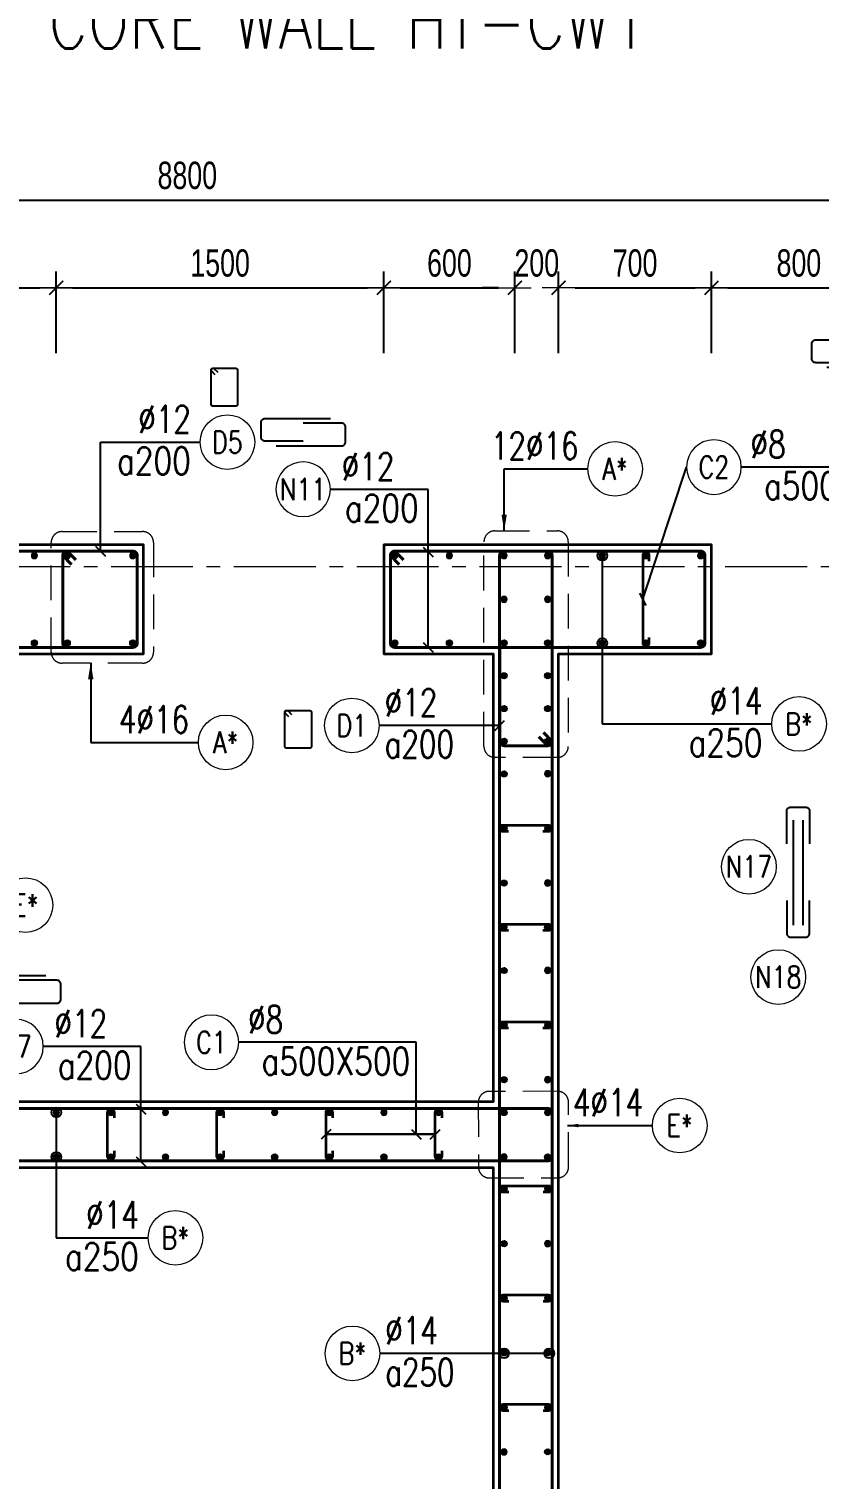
# Model space of a CAD drawing. Header units: millimetres. Extents: x 944027 to 981803, y -83026 to 82675.
# Drawn here: x 953547 to 957164, y -75863 to -69227 of the extents above; entities that cross this region are included whole.
import ezdxf
from ezdxf.enums import TextEntityAlignment as Align

# ---------------------------------------------------------------- set-up
doc = ezdxf.new("R2010")
doc.units = ezdxf.units.MM
doc.header["$MEASUREMENT"] = 0
for name, pattern in [('HIDDEN', [9.525, 6.35, -3.175]), ('HIDDEN2', [4.7625, 3.175, -1.5875]), ('HT_Grid$0$CENTER2', [1.125, 0.75, -0.125, 0.125, -0.125])]:
    doc.linetypes.add(name, pattern=pattern)
doc.layers.get('0').update_dxf_attribs({"lineweight": 20})
doc.layers.get('Defpoints').update_dxf_attribs({"color": 151, "lineweight": 9})
for name, color, linetype in [('Hidden', 9, 'HIDDEN'), ('Leader', 6, 'Continuous'), ('Ligature', 1, 'Continuous')]:
    doc.layers.add(name, color=color, linetype=linetype)
for name, color, linetype, lineweight in [('HT_Grid$0$NDC_S_AXIS', 5, 'HT_Grid$0$CENTER2', 13), ('KC-LEADER', 153, 'Continuous', 18), ('KC-THEP', 6, 'Continuous', 40), ('NDC_S_ANNO', 7, 'Continuous', 20), ('NDC_S_DIM', 1, 'Continuous', 15), ('NDC_S_ENG TITLE', 3, 'Continuous', 20), ('NDC_S_HIDDEN', 8, 'HIDDEN2', 13), ('NDC_S_LEADER', 1, 'Continuous', 15), ('NDC_S_REBAR', 4, 'Continuous', 35), ('NDC_S_STIRRUP', 4, 'Continuous', 40), ('NDC_S_TEXT SYMBOL', 7, 'Continuous', 20), ('NDC_S_VN TEXT', 7, 'Continuous', 20), ('NDC_S_VN TITLE', 6, 'Continuous', 35), ('NDC_S_WALL', 6, 'Continuous', 35)]:
    doc.layers.add(name, color=color, linetype=linetype, lineweight=lineweight)
doc.styles.add('NDC_ANNO', font='', dxfattribs={"width": 0.8})
doc.styles.add('NDC_ARIAL', font='arial.ttf', dxfattribs={"width": 0.85})
doc.styles.add('NDC_DIM', font='', dxfattribs={"width": 0.75})
doc.styles.add('NDC_EN TXT', font='romans.shx', dxfattribs={"width": 0.8})
doc.styles.add('NDC_VIE TXT', font='arial.ttf', dxfattribs={"width": 0.8})
doc.styles.get('NDC_ANNO').set_extended_font_data('Dotum')
doc.styles.get('NDC_DIM').set_extended_font_data('Dotum')
doc.dimstyles.new('NDC_1-50', dxfattribs={"dimscale": 50, "dimtxt": 2.5, "dimasz": 1, "dimexe": 1.5, "dimexo": 0, "dimgap": 0.8, "dimtad": 1, "dimdec": 0, "dimdsep": 46, "dimtxsty": 'NDC_ARIAL', "dimblk": 'DIMMARK', "dimcen": 49999.938995, "dimdle": 1.5, "dimclrd": 1, "dimclre": 1, "dimclrt": 3, "dimadec": 0, "dimazin": 0, "dimtfac": 1, "dimtdec": 0, "dimtix": 1, "dimtmove": 2, "dimatfit": 3, "dimfxl": 1, "dimarcsym": 0})
doc.dimstyles.new('NDC_dim_30', dxfattribs={"dimscale": 30, "dimtxt": 2.5, "dimasz": 1.5, "dimexe": 1.5, "dimexo": 2.5, "dimgap": 1, "dimtad": 1, "dimdec": 0, "dimzin": 0, "dimdsep": 46, "dimtxsty": 'NDC_DIM', "dimblk": 'DIMMARK', "dimcen": 0.09, "dimdle": 1.2, "dimclrd": 1, "dimclre": 1, "dimclrt": 3, "dimadec": 0, "dimazin": 0, "dimtfac": 1, "dimtdec": 0, "dimtix": 1, "dimtofl": 0, "dimtmove": 0, "dimatfit": 3, "dimfxl": 6, "dimfxlon": 1, "dimtolj": 1, "dimtzin": 0, "dimarcsym": 0})
doc.dimstyles.new('NDC_dim_50', dxfattribs={"dimscale": 50, "dimtxt": 2.5, "dimasz": 1.5, "dimexe": 1.5, "dimexo": 2.5, "dimgap": 1, "dimtad": 1, "dimdec": 0, "dimzin": 0, "dimdsep": 46, "dimtxsty": 'NDC_DIM', "dimblk": 'DIMMARK', "dimcen": 0.09, "dimdle": 1.2, "dimclrd": 1, "dimclre": 1, "dimclrt": 3, "dimadec": 0, "dimazin": 0, "dimtfac": 1, "dimtdec": 0, "dimtix": 1, "dimtofl": 0, "dimtmove": 0, "dimatfit": 3, "dimfxl": 6, "dimfxlon": 1, "dimtolj": 1, "dimtzin": 0, "dimarcsym": 0})

# ---------------------------------------------------------------- blocks, each defined once
blk = doc.blocks.new('Drawing name_symbol')
at = {"layer": 'NDC_S_ENG TITLE', "style": 'NDC_EN TXT', "width": 0.8}
blk.add_attdef('SECTDET1', text='', height=5, dxfattribs=at).set_placement((0, 1.01), align=Align.CENTER)
at = {"layer": 'NDC_S_TEXT SYMBOL', "lineweight": 25, "style": 'NDC_ANNO', "width": 0.8}
blk.add_attdef('SSCALE', text='', height=2.5, dxfattribs=at).set_placement((0, -4), align=Align.CENTER)
at = {"layer": 'NDC_S_VN TITLE', "style": 'NDC_VIE TXT', "width": 0.8}
blk.add_attdef('SECTDET2', text='', height=5, dxfattribs=at).set_placement((0, 7.97), align=Align.CENTER)
blk = doc.blocks.new('THEP')
at = {"layer": 'KC-LEADER', "color": 6}
blk.add_circle((0, 0), 14, dxfattribs=at)
at = {"layer": 'KC-THEP'}
for p, q in [((-14, 0), (14, 0)), ((9.9, 9.9), (-9.9, -9.9)), ((-9.9, 9.9), (9.9, -9.9)), ((0, 14), (0, -14))]:
    blk.add_line(p, q, dxfattribs=at)
blk = doc.blocks.new('DIMMARK')
at = {"layer": 'NDC_S_DIM', "color": 1}
blk.add_line((-1.5, 0), (1, 0), dxfattribs=at)
at = {"layer": 'NDC_S_DIM', "color": 2, "const_width": 0.1}
blk.add_lwpolyline([(-0.424, -0.424), (0.424, 0.424)], dxfattribs=at)
blk = doc.blocks.new('*U9')
blk.add_circle((2.5, 0), 2.5)
at = {"layer": 'NDC_S_VN TEXT', "color": 3, "style": 'NDC_EN TXT', "width": 0.75}
blk.add_attdef('DK2', text='', height=2.5, dxfattribs=at).set_placement((-0.85, 0.85), align=Align.RIGHT)
at = {"layer": 'NDC_S_VN TEXT', "color": 7, "style": 'NDC_EN TXT', "width": 0.8}
blk.add_attdef('SH3', text='', height=2, dxfattribs=at).set_placement((2.5, 0), align=Align.MIDDLE)
blk = doc.blocks.new('*U10')
blk.add_circle((2.5, 0), 2.5)
at = {"layer": 'NDC_S_VN TEXT', "color": 3, "style": 'NDC_EN TXT'}
for tag, width, p in [('DK2', 0.75, (-0.85, 0.85)), ('KC2', 0.8, (-0.85, -2.97))]:
    blk.add_attdef(tag, text='', height=2.5, dxfattribs=dict(at, width=width)).set_placement(p, align=Align.RIGHT)
at = {"layer": 'NDC_S_VN TEXT', "color": 7, "style": 'NDC_EN TXT', "width": 0.8}
blk.add_attdef('SH3', text='', height=2, dxfattribs=at).set_placement((2.5, 0), align=Align.MIDDLE)
blk = doc.blocks.new('A$C72321851')
at = {"layer": 'Ligature'}
for points in [[(-60.9, -129.3), (-60.9, 170.9, -0.414214), (-43.3, 188.5), (25.8, 188.5, -0.414214), (43.4, 170.9), (43.4, -4.3)], [(-39.7, -4.3), (-39.7, -179.5, 0.414214), (-22.1, -197.1), (47, -197.1, 0.414214), (64.6, -179.5), (64.6, 120.7)]]:
    blk.add_lwpolyline(points, format="xyb", dxfattribs=at)
blk = doc.blocks.new('*U11')
blk.add_circle((-2.5, 0), 2.5)
at = {"layer": 'NDC_S_VN TEXT', "color": 3, "style": 'NDC_EN TXT', "width": 0.75}
for tag, p in [('DK1', (0.5, 0.85)), ('KC1', (0.5, -2.97))]:
    blk.add_attdef(tag, p, '', height=2.5, dxfattribs=at)
at = {"layer": 'NDC_S_VN TEXT', "color": 7, "style": 'NDC_EN TXT', "width": 0.8}
blk.add_attdef('SH2', text='', height=2, dxfattribs=at).set_placement((-2.5, 0), align=Align.MIDDLE)
blk = doc.blocks.new('A$C7BC65A55')
at = {"layer": 'Ligature'}
for p, q in [((-15.2, 372, 0), (-15.2, 38.5, 0)), ((15.2, 372, 0), (15.2, 38.5, 0))]:
    blk.add_line(p, q, dxfattribs=at)
for points in [[(-36.2, 296.5), (-36.2, 400.9, -0.414214), (-24, 413.1), (24, 413.1, -0.414214), (36.2, 400.9), (36.2, 296.5)], [(-36.2, 116.5), (-36.2, 12.2, 0.414214), (-24, 0), (24, 0, 0.414214), (36.2, 12.2), (36.2, 116.5)]]:
    blk.add_lwpolyline(points, format="xyb", dxfattribs=at)
blk = doc.blocks.new('*D719')
at = {"layer": 'Defpoints', "color": 0, "ltscale": 200, "transparency": 16777216}
for p in [(953671.5, -70411.5), (953671.5, -71837.2), (952871.5, -72087.2)]:
    blk.add_point(p, dxfattribs=at)
at = {"layer": 'NDC_S_DIM', "color": 1, "lineweight": -2, "ltscale": 200, "transparency": 16777216}
for p, q in [((952871.5, -70711.5), (952871.5, -70336.5)), ((953671.5, -70711.5), (953671.5, -70336.5)), ((952946.5, -70411.5), (953596.5, -70411.5))]:
    blk.add_line(p, q, dxfattribs=at)
at = {"layer": 'NDC_S_DIM', "color": 1, "lineweight": -2, "ltscale": 200, "transparency": 16777216, "xscale": 75, "yscale": 75, "zscale": 75, "rotation": 180}
blk.add_blockref('DIMMARK', (952871.5, -70411.5), dxfattribs=at)
at = {"layer": 'NDC_S_DIM', "color": 1, "lineweight": -2, "ltscale": 200, "transparency": 16777216, "xscale": 75, "yscale": 75, "zscale": 75}
blk.add_blockref('DIMMARK', (953671.5, -70411.5), dxfattribs=at)
at = {"layer": 'NDC_S_DIM', "color": 3, "ltscale": 200, "transparency": 16777216, "insert": (953271.5, -70298.9), "char_height": 125, "attachment_point": 5, "style": 'NDC_DIM'}
blk.add_mtext('\\A1;800', dxfattribs=at)
blk = doc.blocks.new('*D720')
at = {"layer": 'Defpoints', "color": 0, "ltscale": 200, "transparency": 16777216}
for p in [(955171.5, -70411.5), (953671.5, -71837.2), (955171.5, -71837.2)]:
    blk.add_point(p, dxfattribs=at)
at = {"layer": 'NDC_S_DIM', "color": 1, "lineweight": -2, "ltscale": 200, "transparency": 16777216}
for p, q in [((953671.5, -70711.5), (953671.5, -70336.5)), ((955171.5, -70711.5), (955171.5, -70336.5)), ((953746.5, -70411.5), (955096.5, -70411.5))]:
    blk.add_line(p, q, dxfattribs=at)
at = {"layer": 'NDC_S_DIM', "color": 1, "lineweight": -2, "ltscale": 200, "transparency": 16777216, "xscale": 75, "yscale": 75, "zscale": 75, "rotation": 180}
blk.add_blockref('DIMMARK', (953671.5, -70411.5), dxfattribs=at)
at = {"layer": 'NDC_S_DIM', "color": 1, "lineweight": -2, "ltscale": 200, "transparency": 16777216, "xscale": 75, "yscale": 75, "zscale": 75}
blk.add_blockref('DIMMARK', (955171.5, -70411.5), dxfattribs=at)
at = {"layer": 'NDC_S_DIM', "color": 3, "ltscale": 200, "transparency": 16777216, "insert": (954421.5, -70298.9), "char_height": 125, "attachment_point": 5, "style": 'NDC_DIM'}
blk.add_mtext('\\A1;1500', dxfattribs=at)
blk = doc.blocks.new('*D721')
at = {"layer": 'Defpoints', "color": 0, "ltscale": 200, "transparency": 16777216}
for p in [(955771.5, -70411.5), (955171.5, -71837.2), (955771.5, -72087.2)]:
    blk.add_point(p, dxfattribs=at)
at = {"layer": 'NDC_S_DIM', "color": 1, "lineweight": -2, "ltscale": 200, "transparency": 16777216}
for p, q in [((955171.5, -70711.5), (955171.5, -70336.5)), ((955771.5, -70711.5), (955771.5, -70336.5)), ((955246.5, -70411.5), (955696.5, -70411.5))]:
    blk.add_line(p, q, dxfattribs=at)
at = {"layer": 'NDC_S_DIM', "color": 1, "lineweight": -2, "ltscale": 200, "transparency": 16777216, "xscale": 75, "yscale": 75, "zscale": 75, "rotation": 180}
blk.add_blockref('DIMMARK', (955171.5, -70411.5), dxfattribs=at)
at = {"layer": 'NDC_S_DIM', "color": 1, "lineweight": -2, "ltscale": 200, "transparency": 16777216, "xscale": 75, "yscale": 75, "zscale": 75}
blk.add_blockref('DIMMARK', (955771.5, -70411.5), dxfattribs=at)
at = {"layer": 'NDC_S_DIM', "color": 3, "ltscale": 200, "transparency": 16777216, "insert": (955471.5, -70298.9), "char_height": 125, "attachment_point": 5, "style": 'NDC_DIM'}
blk.add_mtext('\\A1;600', dxfattribs=at)
blk = doc.blocks.new('*D722')
at = {"layer": 'Defpoints', "color": 0, "ltscale": 200, "transparency": 16777216}
for p in [(955971.5, -70411.5), (955771.5, -72087.2), (955971.5, -72087.2)]:
    blk.add_point(p, dxfattribs=at)
at = {"layer": 'NDC_S_DIM', "color": 1, "lineweight": -2, "ltscale": 200, "transparency": 16777216}
for p, q in [((955771.5, -70711.5), (955771.5, -70336.5)), ((955971.5, -70711.5), (955971.5, -70336.5)), ((955696.5, -70411.5), (955621.5, -70411.5)), ((956046.5, -70411.5), (956121.5, -70411.5))]:
    blk.add_line(p, q, dxfattribs=at)
at = {"layer": 'NDC_S_DIM', "color": 1, "lineweight": -2, "ltscale": 200, "transparency": 16777216, "xscale": 75, "yscale": 75, "zscale": 75}
blk.add_blockref('DIMMARK', (955771.5, -70411.5), dxfattribs=at)
at = {"layer": 'NDC_S_DIM', "color": 1, "lineweight": -2, "ltscale": 200, "transparency": 16777216, "xscale": 75, "yscale": 75, "zscale": 75, "rotation": 180}
blk.add_blockref('DIMMARK', (955971.5, -70411.5), dxfattribs=at)
at = {"layer": 'NDC_S_DIM', "color": 3, "ltscale": 200, "transparency": 16777216, "insert": (955871.5, -70298.9), "char_height": 125, "attachment_point": 5, "style": 'NDC_DIM'}
blk.add_mtext('\\A1;200', dxfattribs=at)
blk = doc.blocks.new('*D723')
at = {"layer": 'Defpoints', "color": 0, "ltscale": 200, "transparency": 16777216}
for p in [(956671.5, -70411.5), (955971.5, -72087.2), (956671.5, -72087.2)]:
    blk.add_point(p, dxfattribs=at)
at = {"layer": 'NDC_S_DIM', "color": 1, "lineweight": -2, "ltscale": 200, "transparency": 16777216}
for p, q in [((955971.5, -70711.5), (955971.5, -70336.5)), ((956671.5, -70711.5), (956671.5, -70336.5)), ((956046.5, -70411.5), (956596.5, -70411.5))]:
    blk.add_line(p, q, dxfattribs=at)
at = {"layer": 'NDC_S_DIM', "color": 1, "lineweight": -2, "ltscale": 200, "transparency": 16777216, "xscale": 75, "yscale": 75, "zscale": 75, "rotation": 180}
blk.add_blockref('DIMMARK', (955971.5, -70411.5), dxfattribs=at)
at = {"layer": 'NDC_S_DIM', "color": 1, "lineweight": -2, "ltscale": 200, "transparency": 16777216, "xscale": 75, "yscale": 75, "zscale": 75}
blk.add_blockref('DIMMARK', (956671.5, -70411.5), dxfattribs=at)
at = {"layer": 'NDC_S_DIM', "color": 3, "ltscale": 200, "transparency": 16777216, "insert": (956321.5, -70298.9), "char_height": 125, "attachment_point": 5, "style": 'NDC_DIM'}
blk.add_mtext('\\A1;700', dxfattribs=at)
blk = doc.blocks.new('*D724')
at = {"layer": 'Defpoints', "color": 0, "ltscale": 200, "transparency": 16777216}
for p in [(957471.5, -70411.5), (956671.5, -72087.2), (957471.5, -72087.2)]:
    blk.add_point(p, dxfattribs=at)
at = {"layer": 'NDC_S_DIM', "color": 1, "lineweight": -2, "ltscale": 200, "transparency": 16777216}
for p, q in [((956671.5, -70711.5), (956671.5, -70336.5)), ((957471.5, -70711.5), (957471.5, -70336.5)), ((956746.5, -70411.5), (957396.5, -70411.5))]:
    blk.add_line(p, q, dxfattribs=at)
at = {"layer": 'NDC_S_DIM', "color": 1, "lineweight": -2, "ltscale": 200, "transparency": 16777216, "xscale": 75, "yscale": 75, "zscale": 75, "rotation": 180}
blk.add_blockref('DIMMARK', (956671.5, -70411.5), dxfattribs=at)
at = {"layer": 'NDC_S_DIM', "color": 1, "lineweight": -2, "ltscale": 200, "transparency": 16777216, "xscale": 75, "yscale": 75, "zscale": 75}
blk.add_blockref('DIMMARK', (957471.5, -70411.5), dxfattribs=at)
at = {"layer": 'NDC_S_DIM', "color": 3, "ltscale": 200, "transparency": 16777216, "insert": (957071.5, -70298.9), "char_height": 125, "attachment_point": 5, "style": 'NDC_DIM'}
blk.add_mtext('\\A1;800', dxfattribs=at)
blk = doc.blocks.new('*D743')
at = {"layer": 'Defpoints', "color": 0, "ltscale": 200, "transparency": 16777216}
for p in [(958671.5, -70010.4), (949871.5, -70711.5), (958671.5, -71587.2)]:
    blk.add_point(p, dxfattribs=at)
at = {"layer": 'NDC_S_DIM', "color": 1, "lineweight": -2, "ltscale": 200, "transparency": 16777216}
for p, q in [((949871.5, -70310.4), (949871.5, -69935.4)), ((958671.5, -70310.4), (958671.5, -69935.4)), ((949946.5, -70010.4), (958596.5, -70010.4))]:
    blk.add_line(p, q, dxfattribs=at)
at = {"layer": 'NDC_S_DIM', "color": 1, "lineweight": -2, "ltscale": 200, "transparency": 16777216, "xscale": 75, "yscale": 75, "zscale": 75, "rotation": 180}
blk.add_blockref('DIMMARK', (949871.5, -70010.4), dxfattribs=at)
at = {"layer": 'NDC_S_DIM', "color": 1, "lineweight": -2, "ltscale": 200, "transparency": 16777216, "xscale": 75, "yscale": 75, "zscale": 75}
blk.add_blockref('DIMMARK', (958671.5, -70010.4), dxfattribs=at)
at = {"layer": 'NDC_S_DIM', "color": 3, "ltscale": 200, "transparency": 16777216, "insert": (954271.5, -69897.8), "char_height": 125, "attachment_point": 5, "style": 'NDC_DIM'}
blk.add_mtext('\\A1;8800', dxfattribs=at)

msp = doc.modelspace()

# ---------------------------------------------------------------- linework, layer by layer
for centre in [(956842.8, -73060.9), (956977.2, -73565.9)]:
    msp.add_circle(centre, 125)
at = {"layer": 'HT_Grid$0$NDC_S_AXIS', "ltscale": 500}
msp.add_line((944922.1, -71687.2), (960215.5, -71687.2), dxfattribs=at)
at = {"layer": 'Ligature'}
for points in [[(954399.1, -70809.7), (954383.1, -70793.8, -0.668179), (954388.9, -70779.8), (954493.5, -70779.8, -0.414214), (954501.7, -70788), (954501.7, -70945.1, -0.414214), (954493.5, -70953.3), (954388.9, -70953.3, -0.414214), (954380.7, -70945.1), (954380.7, -70788, -0.668179), (954394.7, -70782.2), (954410.6, -70798.2)], [(954737, -72375.5), (954721, -72359.5, -0.668179), (954726.8, -72345.6), (954831.4, -72345.6, -0.414214), (954839.6, -72353.8), (954839.6, -72510.9, -0.414214), (954831.4, -72519), (954726.8, -72519, -0.414214), (954718.6, -72510.9), (954718.6, -72353.8, -0.668179), (954732.5, -72348), (954748.5, -72363.9)]]:
    msp.add_lwpolyline(points, format="xyb", dxfattribs=at)
at = {"layer": 'NDC_S_HIDDEN', "ltscale": 50}
for points in [[(953698.1, -71527.3), (954066.7, -71527.3, -0.414214), (954116.7, -71577.3), (954116.7, -72079.4, -0.414214), (954066.7, -72129.4), (953698.1, -72129.4, -0.414214), (953648.1, -72079.4), (953648.1, -71577.3, -0.414214)], [(955679.6, -71524.1), (955965.7, -71524.1, -0.414214), (956015.7, -71574.1), (956015.7, -72510.6, -0.414214), (955965.7, -72560.6), (955679.6, -72560.6, -0.414214), (955629.6, -72510.6), (955629.6, -71574.1, -0.414214)], [(955966.8, -74088.9), (955653.8, -74089.2, 0.414214), (955603.8, -74139.2), (955604.1, -74435.1, 0.414214), (955654.1, -74485.1), (955967.2, -74484.8, 0.414214), (956017.1, -74434.8), (956016.9, -74138.9, 0.414214)]]:
    msp.add_lwpolyline(points, format="xyb", close=True, dxfattribs=at)
at = {"layer": 'NDC_S_REBAR'}
for points in [[(956386.5, -71662.2), (956386.5, -71637.2, 1), (956356.5, -71637.2), (956356.5, -72037.2, 1), (956386.5, -72037.2), (956386.5, -72012.2)], [(955741.8, -72900.4), (955716.8, -72900.4, -1), (955716.8, -72870.4), (955923.8, -72870.4, -1), (955923.8, -72900.4), (955898.8, -72900.4)], [(955741.8, -73353.5), (955716.8, -73353.5, -1), (955716.8, -73323.5), (955923.8, -73323.5, -1), (955923.8, -73353.5), (955898.8, -73353.5)], [(955741.8, -73800.4), (955716.8, -73800.4, -1), (955716.8, -73770.4), (955923.8, -73770.4, -1), (955923.8, -73800.4), (955898.8, -73800.4)], [(953936.5, -74360.7), (953936.5, -74385.7, -1), (953906.5, -74385.7), (953906.5, -74185.7, -1), (953936.5, -74185.7), (953936.5, -74210.7)], [(954436.5, -74360.7), (954436.5, -74385.7, -1), (954406.5, -74385.7), (954406.5, -74185.7, -1), (954436.5, -74185.7), (954436.5, -74210.7)], [(954936.5, -74360.7), (954936.5, -74385.7, -1), (954906.5, -74385.7), (954906.5, -74185.7, -1), (954936.5, -74185.7), (954936.5, -74210.7)], [(955436.5, -74360.7), (955436.5, -74385.7, -1), (955406.5, -74385.7), (955406.5, -74185.7, -1), (955436.5, -74185.7), (955436.5, -74210.7)], [(955743, -74551), (955718, -74551, -1), (955718, -74521), (955925.1, -74521, -1), (955925.1, -74551), (955900.1, -74551)], [(955743, -75051), (955718, -75051, -1), (955718, -75021), (955925.1, -75021, -1), (955925.1, -75051), (955900.1, -75051)], [(955743, -75551), (955718, -75551, -1), (955718, -75521), (955925.1, -75521, -1), (955925.1, -75551), (955900.1, -75551)]]:
    msp.add_lwpolyline(points, format="xyb", dxfattribs=at)
at = {"layer": 'NDC_S_STIRRUP'}
for points in [[(949961.5, -71657.2), (949921.5, -71617.2, 0.414214), (949901.5, -71637.2), (949901.5, -72037.2, 0.414214), (949921.5, -72057.2), (954021.5, -72057.2, 0.414214), (954041.5, -72037.2), (954041.5, -71637.2, 0.414214), (954021.5, -71617.2), (949921.5, -71617.2, 0.414214), (949901.5, -71637.2), (949941.5, -71677.2)], [(953761.5, -71657.2), (953721.5, -71617.2, 0.414214), (953701.5, -71637.2), (953701.5, -72037.2, 0.414214), (953721.5, -72057.2), (954021.5, -72057.2, 0.414214), (954041.5, -72037.2), (954041.5, -71637.2, 0.414214), (954021.5, -71617.2), (953721.5, -71617.2, 0.414214), (953701.5, -71637.2), (953741.5, -71677.2)], [(955261.5, -71657.2), (955221.5, -71617.2, 0.414214), (955201.5, -71637.2), (955201.5, -72037.2, 0.414214), (955221.5, -72057.2), (956621.5, -72057.2, 0.414214), (956641.5, -72037.2), (956641.5, -71637.2, 0.414214), (956621.5, -71617.2), (955221.5, -71617.2, 0.414214), (955201.5, -71637.2), (955241.5, -71677.2)], [(955901.5, -78797.2), (955941.5, -78837.2, -0.414214), (955921.5, -78857.2), (955721.5, -78857.2, -0.414214), (955701.5, -78837.2), (955701.5, -71637.2, -0.414214), (955721.5, -71617.2), (955921.5, -71617.2, -0.414214), (955941.5, -71637.2), (955941.5, -78837.2, -0.414214), (955921.5, -78857.2), (955881.5, -78817.2)], [(955901.6, -72447.2), (955941.6, -72487.2, -0.414214), (955921.6, -72507.2), (955721.6, -72507.2, -0.414214), (955701.6, -72487.2), (955701.5, -71637.2, -0.414214), (955721.5, -71617.2), (955921.5, -71617.2, -0.414214), (955941.5, -71637.2), (955941.6, -72487.2, -0.414214), (955921.6, -72507.2), (955881.6, -72467.2)], [(952661.5, -74367.2), (952621.5, -74407.2, -0.414214), (952601.5, -74387.2), (952601.5, -74187.2, -0.414214), (952621.5, -74167.2), (955921.5, -74167.2, -0.414214), (955941.5, -74187.2), (955941.5, -74387.2, -0.414358), (955921.5, -74407.2), (952621.5, -74407.2, -0.414214), (952601.5, -74387.2), (952641.5, -74347.2)]]:
    msp.add_lwpolyline(points, format="xyb", dxfattribs=at)
at = {"layer": 'NDC_S_WALL', "ltscale": 10}
for points in [[(952871.5, -72087.2), (954071.5, -72087.2), (954071.5, -71587.2), (949871.5, -71587.2)], [(952871.5, -74437.2), (955671.5, -74437.2), (955671.5, -78887.2), (956771.5, -78887.2), (956771.5, -78687.2), (955971.5, -78687.2), (955971.5, -77237.2), (958171.5, -77237.2), (958171.5, -78887.2), (958671.5, -78887.2), (958671.5, -71587.2), (957471.5, -71587.2), (957471.5, -72087.2), (958171.5, -72087.2), (958171.5, -77037.2), (955971.5, -77037.2), (955971.5, -72087.2), (956671.5, -72087.2), (956671.5, -71587.2), (955171.5, -71587.2), (955171.5, -72087.2), (955671.5, -72087.2), (955671.5, -74137.2), (952871.5, -74137.2)]]:
    msp.add_lwpolyline(points, dxfattribs=at)

# ---------------------------------------------------------------- block references
at = {"layer": 'Hidden', "xscale": 1.44, "yscale": 1.44, "zscale": 1.44}
msp.add_blockref('A$C7BC65A55', (957067.8, -73383.2, 0), dxfattribs=at)
at = {"layer": 'KC-THEP', "xscale": -1}
for p, rotation in [((953571.5, -71637.2), 350.3314355636191), ((953721.5, -71637.2), 350.3314355636191), ((954021.5, -71637.2), 350.3314355636191), ((955221.5, -71637.2), 350.3314355636191), ((955471.6, -71637.2), 350.3314355636191), ((955721.6, -71637.2), 350.3314355636191), ((955921.5, -71637.2), 350.3314355631725), ((955921.5, -71637.2), 350.3314355631725), ((956171.5, -71637.2), 350.3314355636191), ((956371.5, -71637.2), 350.3314355636191), ((956621.5, -71637.2), 350.3314355636191), ((955721.5, -71837.2), 170.3314355631724), ((955721.5, -71837.2), 170.3314355631724), ((955921.5, -71837.2), 170.3314355631724), ((955921.5, -71837.2), 170.3314355631724), ((955921.5, -72635.7), 350.3314355636191), ((955921.5, -72885.7), 350.3314355636191), ((955921.5, -73135.7), 350.3314355636191), ((955721.5, -73339.1), 350.3314355636191), ((955921.5, -73535.7), 350.3314355636191), ((955921.5, -73785.7), 350.3314355636191), ((955921.5, -74035.7), 350.3314355636191), ((953671.5, -74185.7), 350.3314355636191), ((953921.5, -74185.7), 350.3314355636191), ((954171.5, -74185.7), 350.3314355636191), ((954421.5, -74185.7), 350.3314355636191), ((954671.5, -74185.7), 350.3314355636191), ((954921.5, -74185.7), 350.3314355636191), ((955171.5, -74185.7), 350.3314355636191), ((955421.5, -74185.7), 350.3314355636191), ((955921.5, -74185.7), 350.3314355636191), ((955921.5, -74185.7), 350.3314355636191), ((955721.5, -74389.1), 350.3314355636191), ((955721.5, -74389.1), 350.3314355636191), ((955921.5, -74535.7), 350.3314355636191), ((955921.5, -74785.7), 350.3314355636191), ((955921.5, -75035.7), 350.3314355636191), ((955921.5, -75285.7), 350.3314355636191), ((955921.5, -75535.7), 350.3314355636191), ((955721.5, -75739.1), 350.3314355636191)]:
    msp.add_blockref('THEP', p, dxfattribs=dict(at, rotation=rotation))
at = {"layer": 'KC-THEP'}
for p, rotation in [((955718, -71637.2), 189.6685644359343), ((955718, -71637.2), 189.6685644359343), ((953571.5, -72037.2), 189.6685644363809), ((953721.5, -72037.2), 189.6685644363809), ((954021.5, -72037.2), 189.6685644363809), ((955221.5, -72037.2), 189.6685644363809), ((955471.6, -72037.2), 189.6685644363809), ((955721.5, -72037.2), 189.6685644359343), ((955721.5, -72037.2), 189.6685644359343), ((955721.6, -72037.2), 189.6685644363809), ((955921.5, -72037.2), 189.6685644359343), ((955921.5, -72037.2), 189.6685644359343), ((956171.5, -72037.2), 189.6685644363809), ((956371.5, -72037.2), 189.6685644363809), ((956621.5, -72037.2), 189.6685644363809), ((955721.5, -72187.2), 189.6685644359343), ((955921.5, -72187.2), 189.6685644359343), ((955721.5, -72337.2), 189.6685644359343), ((955921.5, -72337.2), 189.6685644359343), ((955721.5, -72487.2), 189.6685644359343), ((955921.5, -72487.2), 189.6685644359343), ((955721.5, -72636), 189.6685644363809), ((955721.5, -72886), 189.6685644363809), ((955721.5, -73136), 189.6685644363809), ((955921.5, -73338.8), 189.6685644363809), ((955721.5, -73536), 189.6685644363809), ((955721.5, -73786), 189.6685644363809), ((955721.5, -74036), 189.6685644363809), ((955721.5, -74186), 189.6685644363809), ((955721.5, -74186), 189.6685644363809), ((953671.5, -74388.8), 189.6685644363809), ((953921.5, -74388.8), 189.6685644363809), ((954171.5, -74388.8), 189.6685644363809), ((954421.5, -74388.8), 189.6685644363809), ((954671.5, -74388.8), 189.6685644363809), ((954921.5, -74388.8), 189.6685644363809), ((955171.5, -74388.8), 189.6685644363809), ((955421.5, -74388.8), 189.6685644363809), ((955921.5, -74388.8), 189.6685644363809), ((955921.5, -74388.8), 189.6685644363809), ((955721.5, -74536), 189.6685644363809), ((955721.5, -74786), 189.6685644363809), ((955721.5, -75036), 189.6685644363809), ((955721.5, -75286), 189.6685644363809), ((955721.5, -75536), 189.6685644363809), ((955921.5, -75738.8), 189.6685644363809)]:
    msp.add_blockref('THEP', p, dxfattribs=dict(at, rotation=rotation))
at = {"layer": 'Leader', "xscale": -1, "rotation": 270.0000000000001}
for p in [(957328.3, -70714.6), (954806.9, -71074.2), (953503.6, -73624.2)]:
    msp.add_blockref('A$C72321851', p, dxfattribs=at)
at = {"layer": 'NDC_S_ANNO'}
ref = msp.add_blockref('Drawing name_symbol', (954274.3, -69367.3), dxfattribs=dict(at, xscale=50, yscale=50, zscale=50))
ref.add_attrib('SECTDET1', 'DETAIL OF CORE WALL HT-CW1', dxfattribs={"layer": 'NDC_S_ENG TITLE', "height": 250, "style": 'NDC_EN TXT', "width": 0.8}).set_placement((954274.3, -69316.7), align=Align.CENTER)
ref.add_attrib('SECTDET2', 'CHI TIẾT LÕI VÁCH HT-CW1 TẦNG 23F~34F', dxfattribs={"layer": 'NDC_S_VN TITLE', "height": 250, "style": 'NDC_VIE TXT', "width": 0.8}).set_placement((954274.3, -68968.7), align=Align.CENTER)
at = {"layer": 'NDC_S_VN TEXT', "xscale": 50, "yscale": 50, "zscale": 50}
for name, p, values in [('*U10', (954330.3, -71117.8), {'SH3': 'D5', 'DK2': '%%c12', 'KC2': 'a200'}), ('*U9', (956105.3, -71240.2), {'SH3': 'A*', 'DK2': '12%%C16'}), ('*U11', (955149.9, -72414.5), {'SH2': 'D1', 'DK1': '%%C12', 'KC1': 'a200'}), ('*U10', (956947.3, -72407.6), {'SH3': 'B*', 'DK2': '%%C14', 'KC2': 'a250'}), ('*U9', (954322.1, -72492), {'SH3': 'A*', 'DK2': '4%%C16'}), ('*U9', (953405.5, -73236.8), {'SH3': 'E*', 'DK2': '4%%C14'}), ('*U9', (956400.9, -74245.6), {'SH3': 'E*', 'DK2': '4%%C14'}), ('*U10', (954092.1, -74759.1), {'SH3': 'B*', 'DK2': '%%C14', 'KC2': 'a250'}), ('*U11', (955152.6, -75288.3), {'SH2': 'B*', 'DK1': '%%C14', 'KC1': 'a250'})]:
    msp.add_blockref(name, p, dxfattribs=at).add_auto_attribs(values)
at = {"layer": 'NDC_S_VN TEXT'}
ref = msp.add_blockref('*U10', (956807.6, -71232.2), dxfattribs=dict(at, xscale=-50, yscale=50, zscale=50))
ref.add_attrib('SH3', 'C2', dxfattribs={"color": 7, "height": 100, "style": 'NDC_EN TXT', "width": 0.8}).set_placement((956682.6, -71232.2), align=Align.MIDDLE)
ref.add_attrib('DK2', '%%c8', dxfattribs={"color": 3, "height": 125, "style": 'NDC_EN TXT', "width": 0.75}).set_placement((957010.9, -71189.9), align=Align.RIGHT)
ref.add_attrib('KC2', 'a500X500', dxfattribs={"color": 3, "height": 125, "style": 'NDC_EN TXT', "width": 0.8}).set_placement((957593, -71380.8), align=Align.RIGHT)
ref = msp.add_blockref('*U10', (954926.9, -71333.8), dxfattribs=dict(at, xscale=-50, yscale=50, zscale=50))
ref.add_attrib('SH3', 'N11', dxfattribs={"color": 7, "height": 100, "style": 'NDC_EN TXT', "width": 0.8}).set_placement((954801.9, -71333.8), align=Align.MIDDLE)
ref.add_attrib('DK2', '%%C12', dxfattribs={"color": 3, "height": 125, "style": 'NDC_EN TXT', "width": 0.75}).set_placement((955219.4, -71291.5), align=Align.RIGHT)
ref.add_attrib('KC2', 'a200', dxfattribs={"color": 3, "height": 125, "style": 'NDC_EN TXT', "width": 0.8}).set_placement((955331.3, -71482.4), align=Align.RIGHT)
ref = msp.add_blockref('*U10', (953611.9, -73883.8), dxfattribs=dict(at, xscale=-50, yscale=50, zscale=50))
ref.add_attrib('SH3', 'N7', dxfattribs={"color": 7, "height": 100, "style": 'NDC_EN TXT', "width": 0.8}).set_placement((953486.9, -73883.8), align=Align.MIDDLE)
ref.add_attrib('DK2', '%%C12', dxfattribs={"color": 3, "height": 125, "style": 'NDC_EN TXT', "width": 0.75}).set_placement((953904.4, -73841.5), align=Align.RIGHT)
ref.add_attrib('KC2', 'a200', dxfattribs={"color": 3, "height": 125, "style": 'NDC_EN TXT', "width": 0.8}).set_placement((954016.3, -74032.4), align=Align.RIGHT)
ref = msp.add_blockref('*U10', (954507, -73864.7), dxfattribs=dict(at, xscale=-50, yscale=50, zscale=50))
ref.add_attrib('SH3', 'C1', dxfattribs={"color": 7, "height": 100, "style": 'NDC_EN TXT', "width": 0.8}).set_placement((954382, -73864.7), align=Align.MIDDLE)
ref.add_attrib('DK2', '%%c8', dxfattribs={"color": 3, "height": 125, "style": 'NDC_EN TXT', "width": 0.75}).set_placement((954710.2, -73822.4), align=Align.RIGHT)
ref.add_attrib('KC2', 'a500X500', dxfattribs={"color": 3, "height": 125, "style": 'NDC_EN TXT', "width": 0.8}).set_placement((955292.4, -74013.3), align=Align.RIGHT)

# ---------------------------------------------------------------- texts
at = {"layer": 'NDC_S_VN TEXT', "color": 7, "style": 'NDC_EN TXT', "width": 0.8}
for tag, p in [('N17', (956842.8, -73060.9)), ('N18', (956977.2, -73565.9))]:
    msp.add_attdef(tag, text='3', height=100, dxfattribs=at).set_placement(p, align=Align.MIDDLE)

# ---------------------------------------------------------------- dimensions: what is measured, and where the dimension line sits
at = {"layer": 'NDC_S_DIM', "ltscale": 200}
for base, p1, p2, picture, middle in [((958671.5, -70010.4), (949871.5, -70711.5), (958671.5, -71587.2), '*D743', (954271.5, -69897.8)), ((953671.5, -70411.5), (952871.5, -72087.2), (953671.5, -71837.2), '*D719', (953271.5, -70298.9)), ((955171.5, -70411.5), (953671.5, -71837.2), (955171.5, -71837.2), '*D720', (954421.5, -70298.9)), ((955771.5, -70411.5), (955171.5, -71837.2), (955771.5, -72087.2), '*D721', (955471.5, -70298.9)), ((955971.5, -70411.5), (955771.5, -72087.2), (955971.5, -72087.2), '*D722', (955871.5, -70298.9)), ((956671.5, -70411.5), (955971.5, -72087.2), (956671.5, -72087.2), '*D723', (956321.5, -70298.9)), ((957471.5, -70411.5), (956671.5, -72087.2), (957471.5, -72087.2), '*D724', (957071.5, -70298.9))]:
    dim = msp.add_linear_dim(base=base, p1=p1, p2=p2, dimstyle='NDC_dim_50', override={"dimtmove": 1}, dxfattribs=at)
    dim.commit()
    dim.dimension.update_dxf_attribs({"geometry": picture, "text_midpoint": middle})

# ---------------------------------------------------------------- leaders
at = {"layer": 'NDC_S_LEADER'}
for points, dimstyle, override in [([(953873.7, -71617.2), (953873.7, -71117.8), (954330.3, -71117.8)], 'NDC_dim_30', {"dimtad": 0, "dimldrblk": 'Oblique'}), ([(955722.1, -71524.1), (955722.1, -71240.2), (956105.3, -71240.2)], 'NDC_dim_50', {"dimtad": 0}), ([(956356.5, -71837.2), (956557.6, -71232.2)], 'NDC_dim_30', {"dimtad": 0, "dimldrblk": 'Oblique'}), ([(957756.5, -71837.2), (957479.2, -71232.2), (956807.6, -71232.2)], 'NDC_dim_30', {"dimtad": 0, "dimldrblk": 'Oblique'}), ([(955374.3, -72057.2), (955374.3, -71334), (954926.9, -71334)], 'NDC_dim_30', {"dimgap": 1, "dimtad": 0, "dimldrblk": 'Oblique'}), ([(955374.3, -71620.7), (955374.3, -71334), (954926.9, -71334)], 'NDC_dim_30', {"dimtad": 0, "dimldrblk": 'Oblique'}), ([(956171.5, -71637.2), (956171.5, -72407.8), (956947.3, -72407.8)], 'NDC_dim_30', {"dimgap": 1, "dimtad": 0, "dimldrblk": 'Origin'}), ([(956171.5, -72037.9), (956171.5, -72407.8), (956947.3, -72407.8)], 'NDC_dim_30', {"dimgap": 1, "dimtad": 0, "dimldrblk": 'Origin'}), ([(953829.3, -72128), (953829.3, -72492), (954322.1, -72492)], 'NDC_dim_50', {"dimgap": 1, "dimtad": 0}), ([(955701.5, -72414.5), (955149.9, -72414.5)], 'NDC_dim_30', {"dimtad": 0, "dimldrblk": 'Oblique'}), ([(954059.3, -74410.7), (954059.3, -73884), (953611.9, -73884)], 'NDC_dim_30', {"dimgap": 1, "dimtad": 0, "dimldrblk": 'Oblique'}), ([(954059.3, -74170.7), (954059.3, -73884), (953611.9, -73884)], 'NDC_dim_30', {"dimtad": 0, "dimldrblk": 'Oblique'}), ([(955319.9, -74285.7), (955319.9, -73864.7), (954507, -73864.7)], 'NDC_dim_30', {"dimtad": 0, "dimldrblk": 'Oblique'}), ([(953671.5, -74185.6), (953671.5, -74759.3), (954092.1, -74759.3)], 'NDC_dim_30', {"dimgap": 1, "dimtad": 0, "dimldrblk": 'Origin'}), ([(956012, -74245.6), (956400.9, -74245.6)], 'NDC_1-50', {"dimgap": 0.8, "dimtad": 0}), ([(954906.5, -74285.7), (955406.5, -74285.7)], 'NDC_dim_30', {"dimtad": 0, "dimldrblk": 'Oblique'}), ([(955406.5, -74285.7), (954906.5, -74285.7)], 'NDC_dim_30', {"dimtad": 0, "dimldrblk": 'Oblique'}), ([(953671.5, -74389.4), (953671.5, -74759.3), (954092.1, -74759.3)], 'NDC_dim_30', {"dimgap": 1, "dimtad": 0, "dimldrblk": 'Origin'}), ([(955928.5, -75288.3), (955152.6, -75288.3)], 'NDC_dim_30', {"dimtad": 0, "dimldrblk": 'Origin'}), ([(955721.5, -75288.3), (955152.6, -75288.3)], 'NDC_dim_30', {"dimtad": 0, "dimldrblk": 'Origin'})]:
    msp.add_leader(points, dimstyle=dimstyle, override=override, dxfattribs=at)

doc.saveas('drawing.dxf')
